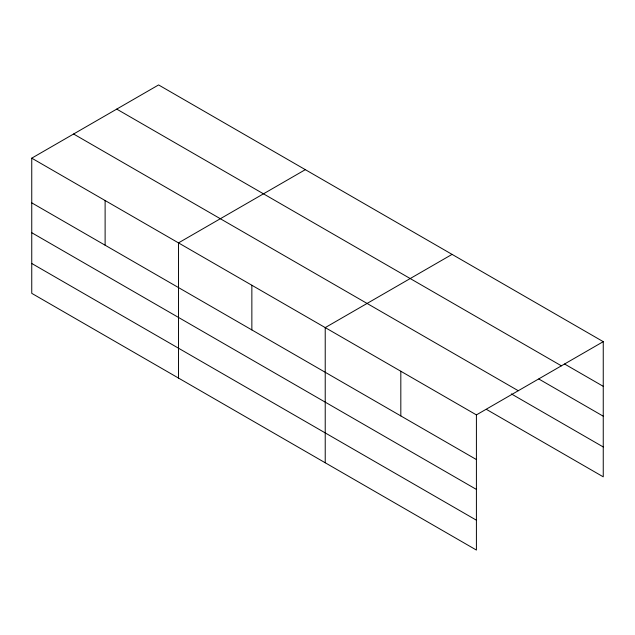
<?xml version="1.0" encoding="UTF-8"?>
<svg xmlns="http://www.w3.org/2000/svg" width="635" height="635" viewBox="0 0 635 635"><rect width="100%" height="100%" fill="white"/><g stroke="black" fill="none" stroke-linecap="round" stroke-linejoin="round"><path stroke-width="0.95" d="M476.409 489.426L476.409 414.893L31.75 158.171L31.75 293.338L476.409 550.061L476.409 489.426L31.75 232.712M486.426 409.377L603.25 476.829L603.25 341.662L158.591 84.939L31.75 158.171M305.332 169.656L178.491 242.887L178.491 378.055M452.064 254.381L325.223 327.612L325.223 462.772M476.409 414.893L603.25 341.662M564.594 364.022L603.25 386.334M116.737 109.109L561.396 365.831M538.821 379L603.25 416.195M73.604 134.009L518.263 390.731M511.334 393.898L603.25 446.969M31.75 202.851L476.409 459.565M31.75 263.477L476.409 520.2M400.82 371.253L400.82 415.925M251.857 285.25L251.857 329.922M105.116 200.533L105.116 245.205"/></g></svg>
